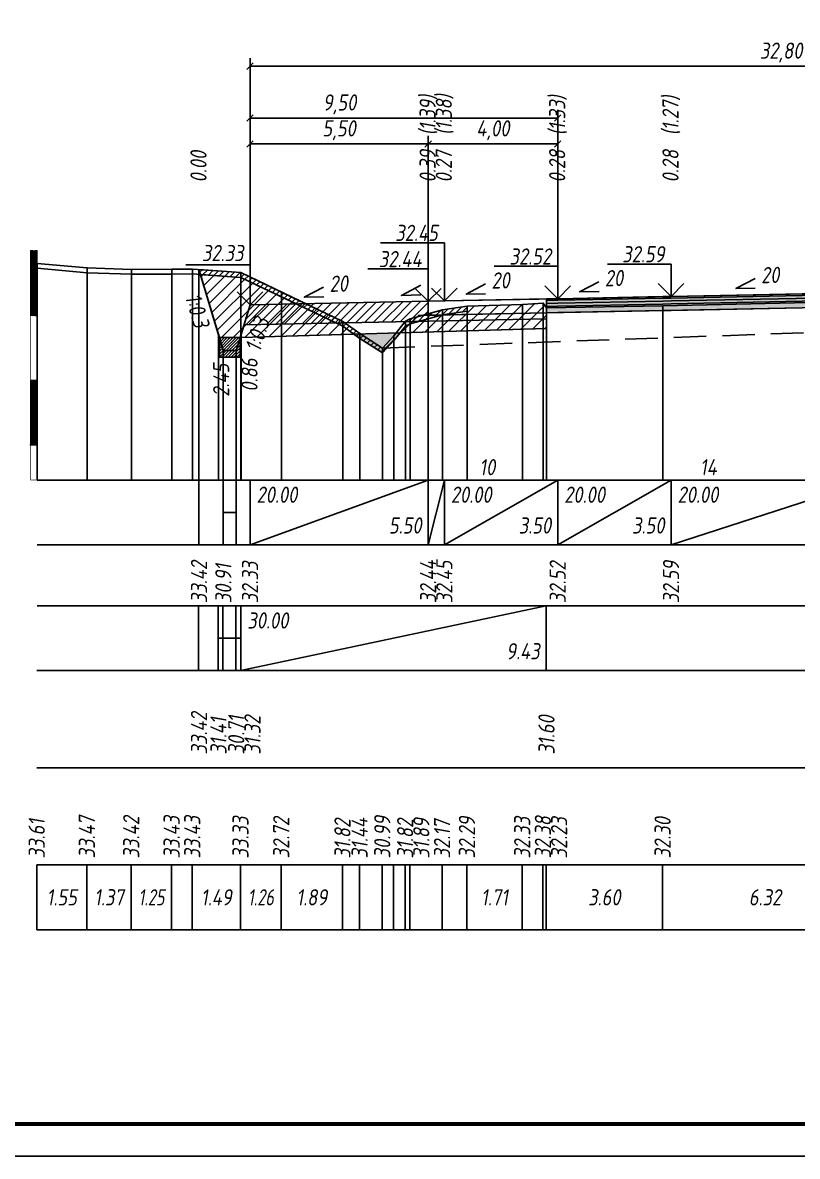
# Model space of a CAD drawing. Extents: x -717 to 1451, y -133302 to 233.
# Drawn here: x 77.8 to 197.4, y -109970.4 to -109795.4 of the extents above; entities that cross this region are included whole.
import ezdxf
from ezdxf.enums import TextEntityAlignment as Align

# ---------------------------------------------------------------- set-up
doc = ezdxf.new("R2010")
doc.units = 0
doc.linetypes.add('штриховая', pattern=[0.75, 0.5, -0.25])
for name, color, linetype in [('Интерполированный поперечник', 2, 'Continuous'), ('Код_510', 7, 'Continuous'), ('Код_514', 1, 'Continuous'), ('Код_516', 1, 'Continuous'), ('Контур_0', 7, 'Continuous'), ('Контур_2564', 7, 'Continuous'), ('Контур_2660', 7, 'Continuous'), ('Контур_2665', 7, 'Continuous'), ('Контур_400', 7, 'Continuous'), ('Контур_508', 7, 'Continuous'), ('Контур_512', 7, 'Continuous'), ('Контур_513', 7, 'Continuous'), ('Красный поперечник', 1, 'Continuous'), ('Линейка абсолютных высот', 7, 'Continuous'), ('Объём_2501', 7, 'Continuous'), ('Объём_2564', 7, 'Continuous'), ('Объём_2650', 7, 'Continuous'), ('Объём_2660', 7, 'Continuous'), ('Объём_2661', 7, 'Continuous'), ('Объём_2662', 7, 'Continuous'), ('Объём_2663', 7, 'Continuous'), ('Объём_2664', 7, 'Continuous'), ('Объём_2665', 7, 'Continuous'), ('Объём_2666', 7, 'Continuous'), ('Объём_2667', 7, 'Continuous'), ('Объём_2668', 7, 'Continuous'), ('Объём_2669', 7, 'Continuous'), ('Объём_2675', 7, 'Continuous'), ('Объём_2753', 7, 'Continuous'), ('Откосы', 7, 'Continuous'), ('Отметки покрытия', 7, 'Continuous'), ('Рабочие отметки', 7, 'Continuous'), ('Рабочие отметки доп.', 7, 'Continuous'), ('Слои выравнивания', 7, 'Continuous'), ('Таблица', 7, 'Continuous'), ('Уклоны проезжей части', 7, 'Continuous'), ('Черный поперечник', 3, 'Continuous')]:
    doc.layers.add(name, color=color, linetype=linetype)
for name, color, linetype, true_color in [('Контур_2540', 2, 'Continuous', 0xffff00), ('Контур_2560', 2, 'Continuous', 0xffff00), ('Контур_2561', 7, 'Continuous', 0xff8040), ('Контур_2562', 3, 'Continuous', 0x00ff00), ('Контур_2563', 7, 'Continuous', 0xff8000), ('Контур_2570', 7, 'Continuous', 0x80ff00), ('Контур_2583', 3, 'Continuous', 0x00ff00), ('Контур_2584', 3, 'Continuous', 0x00ff00), ('Контур_2725', 7, 'Continuous', 0x323232), ('Контур_2736', 4, 'Continuous', 0x00ffff), ('Контур_2737', 4, 'Continuous', 0x00ffff), ('Контур_2738', 4, 'Continuous', 0x00ffff), ('Контур_2739', 4, 'Continuous', 0x00ffff), ('Контур_2742', 4, 'Continuous', 0x00ffff), ('Контур_2743', 4, 'Continuous', 0x00ffff), ('Контур_2744', 7, 'Continuous', 0xa4ffff), ('Контур_2745', 7, 'Continuous', 0xa4ffff), ('Контур_2747', 4, 'Continuous', 0x00ffff), ('Контур_2748', 4, 'Continuous', 0x00ffff), ('Контур_2749', 4, 'Continuous', 0x00ffff), ('Контур_2750', 4, 'Continuous', 0x00ffff), ('Контур_2751', 4, 'Continuous', 0x00ffff), ('Контур_2752', 4, 'Continuous', 0x00ffff), ('Контур_2760', 7, 'Continuous', 0x323232), ('Контур_2761', 7, 'Continuous', 0x323232), ('Контур_2762', 7, 'Continuous', 0x323232), ('Контур_2763', 7, 'Continuous', 0x323232), ('Контур_402', 7, 'Continuous', 0xff6464), ('Контур_703', 4, 'Continuous', 0x00ffff), ('Контур_705', 4, 'Continuous', 0x00ffff), ('Контур_707', 4, 'Continuous', 0x00ffff), ('Контур_720', 131, 'Continuous', 0xaaffff), ('Объём_2500', 7, 'Continuous', 0xc0c0c0), ('Объём_2520', 7, 'Continuous', 0x80ffff), ('Объём_2540', 2, 'Continuous', 0xffff00), ('Объём_2560', 2, 'Continuous', 0xffff00), ('Объём_2561', 7, 'Continuous', 0xff8040), ('Объём_2562', 3, 'Continuous', 0x00ff00), ('Объём_2563', 7, 'Continuous', 0xff8000), ('Объём_2570', 7, 'Continuous', 0x80ff00), ('Объём_2583', 3, 'Continuous', 0x00ff00), ('Объём_2584', 3, 'Continuous', 0x00ff00), ('Объём_2594', 3, 'Continuous', 0x00ff00), ('Объём_2598', 3, 'Continuous', 0x00ff00), ('Объём_2600', 7, 'Continuous', 0x808000), ('Объём_2620', 2, 'Continuous', 0xffff00), ('Объём_2746', 2, 'Continuous', 0xffff00)]:
    doc.layers.add(name, color=color, linetype=linetype, true_color=true_color)
doc.styles.get("Standard").update_dxf_attribs({"font": 'txt', "height": 2.5})
doc.styles.add('М', font='romand.shx', dxfattribs={"width": 0.8, "oblique": 10, "height": 2.5})
doc.dimstyles.new('ISO-25', dxfattribs={"dimtxt": 2.5, "dimasz": 2.5, "dimexe": 1.25, "dimexo": 0.625, "dimtad": 1, "dimtxsty": 'Standard', "dimcen": 2.5, "dimadec": 0, "dimazin": 0, "dimtfac": 1, "dimtmove": 0, "dimatfit": 3, "dimfxl": 1, "dimarcsym": 0})
pattern_1 = [(45.000001252, (0, 0), (-0.026516505928, 0.026516504769), []), (135.00000034, (0, 0), (-0.02651650519, -0.026516505506), [])]

# ---------------------------------------------------------------- blocks, each defined once
blk = doc.blocks.new('_Oblique')
at = {"color": 0, "linetype": 'ByBlock', "lineweight": -2}
blk.add_line((-0.5, -0.5), (0.5, 0.5), dxfattribs=at)
blk = doc.blocks.new('*D3576')
at = {"color": 0, "lineweight": -2, "transparency": 16777216}
for p, q in [((112.88, -109838.37), (112.88, -109812.83)), ((140.38, -109837.82), (140.38, -109812.83)), ((112.88, -109814.08), (140.38, -109814.08))]:
    blk.add_line(p, q, dxfattribs=at)
at = {"layer": 'Defpoints', "color": 0, "transparency": 16777216}
for p in [(140.38, -109814.08), (112.88, -109838.99), (140.38, -109838.44)]:
    blk.add_point(p, dxfattribs=at)
at = {"color": 0, "lineweight": -2, "transparency": 16777216, "rotation": 180}
blk.add_blockref('_Oblique', (112.88, -109814.08), dxfattribs=at)
at = {"color": 0, "lineweight": -2, "transparency": 16777216}
blk.add_blockref('_Oblique', (140.38, -109814.08), dxfattribs=at)
at = {"color": 0, "transparency": 16777216, "insert": (126.63, -109811.97), "char_height": 2.5, "width": 9.5833, "attachment_point": 5, "style": 'М'}
blk.add_mtext('5,50', dxfattribs=at)
blk = doc.blocks.new('*D3578')
at = {"color": 0, "lineweight": -2, "transparency": 16777216}
for p, q in [((140.38, -109837.82), (140.38, -109812.83)), ((160.38, -109837.42), (160.38, -109812.83)), ((140.38, -109814.08), (160.38, -109814.08))]:
    blk.add_line(p, q, dxfattribs=at)
at = {"layer": 'Defpoints', "color": 0, "transparency": 16777216}
for p in [(160.38, -109814.08), (140.38, -109838.44), (160.38, -109838.04)]:
    blk.add_point(p, dxfattribs=at)
at = {"color": 0, "lineweight": -2, "transparency": 16777216, "rotation": 180}
blk.add_blockref('_Oblique', (140.38, -109814.08), dxfattribs=at)
at = {"color": 0, "lineweight": -2, "transparency": 16777216}
blk.add_blockref('_Oblique', (160.38, -109814.08), dxfattribs=at)
at = {"color": 0, "transparency": 16777216, "insert": (150.38, -109811.97), "char_height": 2.5, "width": 9.1667, "attachment_point": 5, "style": 'М'}
blk.add_mtext('4,00', dxfattribs=at)
blk = doc.blocks.new('*D3581')
at = {"color": 0, "lineweight": -2, "transparency": 16777216}
for p, q in [((112.88, -109838.37), (112.88, -109808.83)), ((160.38, -109837.42), (160.38, -109808.83)), ((112.88, -109810.08), (160.38, -109810.08))]:
    blk.add_line(p, q, dxfattribs=at)
at = {"layer": 'Defpoints', "color": 0, "transparency": 16777216}
for p in [(160.38, -109810.08), (112.88, -109838.99), (160.38, -109838.04)]:
    blk.add_point(p, dxfattribs=at)
at = {"color": 0, "lineweight": -2, "transparency": 16777216, "rotation": 180}
blk.add_blockref('_Oblique', (112.88, -109810.08), dxfattribs=at)
at = {"color": 0, "lineweight": -2, "transparency": 16777216}
blk.add_blockref('_Oblique', (160.38, -109810.08), dxfattribs=at)
at = {"color": 0, "transparency": 16777216, "insert": (126.71, -109807.97), "char_height": 2.5, "width": 9.5833, "attachment_point": 5, "style": 'М'}
blk.add_mtext('9,50', dxfattribs=at)
blk = doc.blocks.new('*D3582')
at = {"color": 0, "lineweight": -2, "transparency": 16777216}
for p, q in [((112.88, -109838.37), (112.88, -109800.83)), ((112.88, -109802.08), (276.88, -109802.08)), ((276.88, -109838.17), (276.88, -109800.83))]:
    blk.add_line(p, q, dxfattribs=at)
at = {"layer": 'Defpoints', "color": 0, "transparency": 16777216}
for p in [(276.88, -109802.08), (112.88, -109838.99), (276.88, -109838.79)]:
    blk.add_point(p, dxfattribs=at)
at = {"color": 0, "lineweight": -2, "transparency": 16777216, "rotation": 180}
blk.add_blockref('_Oblique', (112.88, -109802.08), dxfattribs=at)
at = {"color": 0, "lineweight": -2, "transparency": 16777216}
blk.add_blockref('_Oblique', (276.88, -109802.08), dxfattribs=at)
at = {"color": 0, "transparency": 16777216, "insert": (194.88, -109799.97), "char_height": 2.5, "width": 12.0833, "attachment_point": 5, "style": 'М'}
blk.add_mtext('32,80', dxfattribs=at)

msp = doc.modelspace()

# ---------------------------------------------------------------- hatches: boundary and pattern name
at = {"layer": 'Линейка абсолютных высот'}
h = msp.add_hatch(dxfattribs=at)
h.set_pattern_fill('ANSI37', scale=0.3, style=0)
h.set_pattern_definition(pattern_1)
h.paths.add_polyline_path([(80, -109840.575), (80, -109830.575), (79, -109830.575), (79, -109840.575)])
h = msp.add_hatch(dxfattribs=at)
h.set_pattern_fill('ANSI37', scale=0.3, style=0)
h.set_pattern_definition(pattern_1)
h.paths.add_polyline_path([(80, -109860.575), (80, -109850.575), (79, -109850.575), (79, -109860.575)])
at = {"layer": 'Объём_2563'}
h = msp.add_hatch(dxfattribs=at)
h.set_pattern_fill('ANSI31', color=256, scale=0.3)
h.paths.add_polyline_path([(137.959, -109841.481), (111.957, -109842.001), (112.878, -109838.932), (140.378, -109838.382), (140.378, -109840.532), (138.878, -109840.562)])
h.paths.add_polyline_path([(280.314, -109841.475), (280.354, -109841.502), (261.796, -109841.131), (260.878, -109840.212), (259.378, -109840.182), (259.378, -109840.032), (260.776, -109840.034), (260.777, -109839.034), (260.277, -109839.033), (260.277, -109838.219), (263.099, -109838.346), (263.099, -109838.967), (264.499, -109838.967), (264.499, -109838.427), (273.494, -109838.606), (273.494, -109839.173), (274.894, -109839.173), (274.894, -109838.173), (274.394, -109838.173), (274.394, -109837.673), (276.878, -109837.982), (280.314, -109840.274)])
at = {"layer": 'Объём_2570'}
h = msp.add_hatch(dxfattribs=at)
h.set_pattern_fill('ANSI31', color=256, scale=0.2)
h.paths.add_polyline_path([(146.419, -109839.899), (142.582, -109840.456), (137.613, -109841.856), (136.882, -109842.225), (135.085, -109844.452), (133.35, -109846.367), (129.853, -109844.125), (127.199, -109842.249), (111.459, -109834.69), (105, -109834.225), (105, -109833.475), (111.459, -109833.94), (127.199, -109841.499), (129.853, -109843.375), (133.35, -109845.617), (135.085, -109843.702), (136.882, -109841.475), (137.613, -109841.106), (142.582, -109839.706), (146.419, -109839.149)])
h.paths.add_polyline_path([(290.278, -109840.106), (285.142, -109840.246), (283.57, -109840.502), (281.711, -109840.996), (277.604, -109840.51), (273.964, -109839.534), (273.964, -109838.784), (277.604, -109839.76), (281.711, -109840.246), (283.57, -109839.752), (285.142, -109839.496), (290.278, -109839.356)])
at = {"layer": 'Объём_2600'}
h = msp.add_hatch(dxfattribs=at)
h.set_pattern_fill('ANSI31', color=6, scale=0.4)
h.paths.add_polyline_path([(108.013, -109847), (108.007, -109846.98), (108.007, -109843.5), (105.23, -109834.242), (111.459, -109834.69), (127.199, -109842.249), (128.91, -109843.459), (111.507, -109843.981), (111.507, -109846.98), (111.501, -109847), (111.362, -109847), (111.362, -109843.985), (108.153, -109843.985), (108.153, -109847)])
h = msp.add_hatch(dxfattribs=at)
h.set_pattern_fill('ANSI31', color=6, scale=0.4)
h.paths.add_polyline_path([(137.613, -109841.856), (142.582, -109840.456), (146.419, -109839.899), (146.419, -109839.149), (154.954, -109838.901), (158.152, -109838.668), (158.652, -109839.418), (158.652, -109842.567), (136.06, -109843.244), (136.882, -109842.225)])
h = msp.add_hatch(dxfattribs=at)
h.set_pattern_fill('HONEY', color=5, scale=0.3)
h.paths.add_polyline_path([(129.853, -109844.125), (128.91, -109843.459), (136.06, -109843.244), (135.085, -109844.452), (133.35, -109846.367)])
h.paths.add_polyline_path([(289.358, -109839.969), (290.278, -109839.356), (290.278, -109840.106), (289.358, -109840.135)])
at = {"layer": 'Объём_2620'}
h = msp.add_hatch(dxfattribs=at)
h.set_pattern_fill('ANSI31', color=2, scale=0.1)
h.paths.add_polyline_path([(108.153, -109843.985), (111.362, -109843.985), (111.362, -109847), (108.153, -109847)])
at = {"layer": 'Слои выравнивания'}
for color, points in [(2, [(158.652, -109838.017), (160.378, -109837.982), (176.629, -109837.657), (177.878, -109837.632), (208.242, -109837.025), (208.628, -109837.017), (208.628, -109837.267), (208.242, -109837.275), (177.878, -109837.882), (176.629, -109837.907), (160.378, -109838.232), (158.652, -109838.267)]), (3, [(158.652, -109838.267), (160.378, -109838.232), (176.629, -109837.907), (177.878, -109837.882), (208.242, -109837.275), (208.628, -109837.267), (208.628, -109837.717), (208.242, -109837.725), (177.878, -109838.332), (176.629, -109838.357), (160.378, -109838.682), (158.652, -109838.717)]), (4, [(158.652, -109838.717), (160.378, -109838.682), (176.629, -109838.357), (177.878, -109838.332), (208.242, -109837.725), (208.628, -109837.717), (208.628, -109838.167), (208.242, -109838.175), (177.878, -109838.782), (176.629, -109838.807), (160.378, -109839.132), (158.652, -109839.167)]), (5, [(158.652, -109839.167), (160.378, -109839.132), (176.629, -109838.807), (177.878, -109838.782), (208.242, -109838.175), (208.628, -109838.167), (208.628, -109839.167), (208.242, -109839.175), (177.878, -109839.782), (176.629, -109839.807), (160.378, -109840.132), (158.652, -109840.167)])]:
    msp.add_hatch(color=color, dxfattribs=at).paths.add_polyline_path(points)

# ---------------------------------------------------------------- linework, layer by layer
at = {"flags": 128}
msp.add_lwpolyline([(-30.054, -109970.421), (389.946, -109970.421), (389.946, -109673.421), (-30.054, -109673.421)], close=True, dxfattribs=at)
at = {"const_width": 0.6, "flags": 128}
msp.add_lwpolyline([(-10.054, -109965.421), (384.946, -109965.421), (384.946, -109678.421), (-10.054, -109678.421)], close=True, dxfattribs=at)
at = {"layer": 'Интерполированный поперечник', "linetype": 'штриховая', "ltscale": 10, "flags": 128}
msp.add_lwpolyline([(133.347, -109845.598), (281.715, -109840.223)], dxfattribs=at)
at = {"layer": 'Код_510'}
for p, q in [((79.946, -109935.421), (79.946, -109925.421)), ((87.691, -109935.421), (87.691, -109925.421)), ((94.537, -109935.421), (94.537, -109925.421)), ((100.777, -109935.421), (100.777, -109925.421)), ((103.965, -109935.421), (103.965, -109925.421)), ((111.405, -109935.421), (111.405, -109925.421)), ((117.696, -109935.421), (117.696, -109925.421)), ((127.144, -109935.421), (127.144, -109925.421)), ((129.799, -109935.421), (129.799, -109925.421)), ((133.296, -109935.421), (133.296, -109925.421)), ((135.031, -109935.421), (135.031, -109925.421)), ((136.828, -109935.421), (136.828, -109925.421)), ((137.558, -109935.421), (137.558, -109925.421)), ((142.528, -109935.421), (142.528, -109925.421)), ((146.364, -109935.421), (146.364, -109925.421)), ((154.9, -109935.421), (154.9, -109925.421)), ((158.098, -109935.421), (158.098, -109925.421)), ((158.598, -109935.421), (158.598, -109925.421)), ((176.575, -109935.421), (176.575, -109925.421))]:
    msp.add_line(p, q, dxfattribs=at)
at = {"layer": 'Код_514'}
for p, q in [((105, -109876), (105, -109866)), ((108.757, -109876), (108.757, -109866)), ((110.757, -109876), (110.757, -109866)), ((112.878, -109876), (112.878, -109866)), ((112.878, -109876), (140.378, -109866)), ((140.378, -109876), (140.378, -109866)), ((140.378, -109876), (142.878, -109866)), ((142.878, -109876), (142.878, -109866)), ((142.878, -109876), (160.378, -109866)), ((160.378, -109876), (160.378, -109866)), ((160.378, -109876), (177.878, -109866)), ((177.878, -109876), (177.878, -109866)), ((177.878, -109876), (208.628, -109866)), ((108.757, -109871), (110.757, -109871))]:
    msp.add_line(p, q, dxfattribs=at)
at = {"layer": 'Код_516'}
for p, q in [((104.946, -109895.421), (104.946, -109885.421)), ((107.953, -109895.421), (107.953, -109885.421)), ((107.953, -109895.421), (107.953, -109885.421)), ((107.959, -109895.421), (107.959, -109885.421)), ((108.703, -109895.421), (108.703, -109885.421)), ((110.703, -109895.421), (110.703, -109885.421)), ((111.447, -109895.421), (111.447, -109885.421)), ((111.453, -109895.421), (111.453, -109885.421)), ((111.453, -109895.421), (111.453, -109885.421)), ((111.453, -109895.421), (158.598, -109885.421)), ((158.598, -109895.421), (158.598, -109885.421)), ((107.959, -109890.421), (108.703, -109890.421)), ((108.703, -109890.421), (110.703, -109890.421)), ((110.703, -109890.421), (111.447, -109890.421))]:
    msp.add_line(p, q, dxfattribs=at)
at = {"layer": 'Контур_0', "flags": 128}
for points in [[(112.878, -109838.932), (112.878, -109838.932), (112.878, -109838.932), (112.878, -109838.932), (112.878, -109838.932), (112.878, -109838.932), (112.878, -109838.932), (112.878, -109838.932), (112.878, -109838.932), (112.878, -109838.932), (112.878, -109838.932), (112.878, -109838.932), (112.878, -109838.932), (112.878, -109838.932), (112.878, -109838.932), (110.757, -109846), (108.757, -109846), (106.637, -109838.932), (106.637, -109838.932), (105, -109833.475), (105, -109833.475), (105, -109833.475), (105, -109833.475), (105, -109833.475), (105, -109833.475), (105, -109833.475), (105, -109833.475), (105, -109833.475), (105, -109833.475), (105, -109833.475)], [(112.878, -109838.932), (112.878, -109838.932), (112.878, -109838.932), (112.878, -109838.932), (112.878, -109838.932), (112.878, -109838.932), (112.878, -109838.932), (112.878, -109838.932), (112.878, -109838.932), (112.878, -109838.932), (112.878, -109838.932), (112.878, -109838.932), (112.878, -109838.932), (112.878, -109838.932), (112.878, -109838.932), (110.757, -109846)], [(142.878, -109840.482), (140.378, -109840.532), (140.378, -109838.382), (158.652, -109838.017), (158.652, -109840.167), (142.878, -109840.482), (142.878, -109840.482)], [(111.957, -109842.001), (137.959, -109841.481), (138.878, -109840.562), (140.378, -109840.532)], [(138.878, -109840.562), (158.652, -109840.167), (158.652, -109841.067), (137.959, -109841.481), (138.878, -109840.562), (138.878, -109840.562)]]:
    msp.add_lwpolyline(points, dxfattribs=at)
at = {"layer": 'Контур_2540', "flags": 128}
msp.add_lwpolyline([(111.507, -109843.981), (111.507, -109843.5), (111.957, -109842.001), (158.652, -109841.067), (158.652, -109842.567), (111.507, -109843.981), (111.507, -109843.981)], dxfattribs=at)
at = {"layer": 'Контур_2560', "flags": 128}
msp.add_lwpolyline([(112.878, -109838.932), (112.878, -109838.932), (112.878, -109838.932), (140.378, -109838.382)], dxfattribs=at)
at = {"layer": 'Контур_2561', "flags": 128}
msp.add_lwpolyline([(140.378, -109838.382), (140.378, -109838.382), (112.878, -109838.932), (112.878, -109838.932), (140.378, -109838.382)], dxfattribs=at)
at = {"layer": 'Контур_2562', "flags": 128}
msp.add_lwpolyline([(112.878, -109838.932), (112.878, -109838.932), (112.878, -109838.932), (112.878, -109838.932), (112.878, -109838.932)], dxfattribs=at)
at = {"layer": 'Контур_2563', "flags": 128}
msp.add_lwpolyline([(137.959, -109841.481), (111.957, -109842.001), (112.878, -109838.932), (140.378, -109838.382), (140.378, -109840.532), (138.878, -109840.562), (137.959, -109841.481), (137.959, -109841.481)], dxfattribs=at)
at = {"layer": 'Контур_2564', "flags": 128}
msp.add_lwpolyline([(112.878, -109838.932), (140.378, -109838.382)], dxfattribs=at)
at = {"layer": 'Контур_2570', "flags": 128}
msp.add_lwpolyline([(80, -109833.282), (87.746, -109833.969), (94.591, -109834.21), (100.832, -109834.177), (104.019, -109834.155), (111.459, -109834.69), (117.75, -109837.708), (127.199, -109842.249), (129.853, -109844.125), (133.35, -109846.367), (135.085, -109844.452), (136.882, -109842.225), (136.882, -109842.225), (137.613, -109841.856), (142.582, -109840.456), (146.419, -109839.899), (146.419, -109839.149), (154.954, -109838.901), (158.152, -109838.668), (158.652, -109839.418), (176.629, -109839.083), (208.242, -109838.343)], dxfattribs=at)
at = {"layer": 'Контур_2583', "flags": 128}
for points in [[(108.013, -109847), (108.757, -109847), (108.757, -109846), (108.007, -109843.5), (108.007, -109846.98), (108.013, -109847)], [(111.507, -109846.98), (111.507, -109843.5), (110.757, -109846), (110.757, -109847), (111.501, -109847), (111.507, -109846.98)]]:
    msp.add_lwpolyline(points, dxfattribs=at)
at = {"layer": 'Контур_2584', "flags": 128}
msp.add_lwpolyline([(110.757, -109847), (110.757, -109846), (108.757, -109846), (108.757, -109847), (110.757, -109847)], dxfattribs=at)
at = {"layer": 'Контур_2660', "flags": 128}
msp.add_lwpolyline([(111.507, -109843.981), (158.652, -109842.567)], dxfattribs=at)
at = {"layer": 'Контур_2665', "flags": 128}
msp.add_lwpolyline([(112.878, -109838.932), (112.878, -109838.932)], dxfattribs=at)
at = {"layer": 'Контур_2725', "flags": 128}
msp.add_lwpolyline([(158.652, -109840.167), (160.378, -109840.132), (176.629, -109839.807), (177.878, -109839.782), (208.242, -109839.175), (208.628, -109839.167), (228.821, -109839.571), (239.378, -109839.782), (256.878, -109840.132), (259.378, -109840.182)], dxfattribs=at)
at = {"layer": 'Контур_2736', "flags": 128}
msp.add_lwpolyline([(112.878, -109838.932), (112.878, -109838.932)], dxfattribs=at)
at = {"layer": 'Контур_2737', "flags": 128}
msp.add_lwpolyline([(112.878, -109838.932), (112.878, -109838.932)], dxfattribs=at)
at = {"layer": 'Контур_2738', "flags": 128}
msp.add_lwpolyline([(112.878, -109838.932), (112.878, -109838.932)], dxfattribs=at)
at = {"layer": 'Контур_2739', "flags": 128}
msp.add_lwpolyline([(112.878, -109838.932), (112.878, -109838.932)], dxfattribs=at)
at = {"layer": 'Контур_2742', "flags": 128}
msp.add_lwpolyline([(105, -109833.475), (105, -109833.475)], dxfattribs=at)
at = {"layer": 'Контур_2743', "flags": 128}
msp.add_lwpolyline([(105, -109833.475), (105, -109833.475)], dxfattribs=at)
at = {"layer": 'Контур_2744', "flags": 128}
for points in [[(105, -109833.475), (105, -109833.475)], [(105, -109833.475), (105, -109833.475)], [(105, -109833.475), (105, -109833.475)], [(105, -109833.475), (105, -109833.475)], [(105, -109833.475), (105, -109833.475)], [(106.637, -109838.932), (106.637, -109838.932)]]:
    msp.add_lwpolyline(points, dxfattribs=at)
at = {"layer": 'Контур_2745', "flags": 128}
msp.add_lwpolyline([(112.878, -109838.932), (112.878, -109838.932)], dxfattribs=at)
msp.add_lwpolyline([(112.878, -109838.932), (112.878, -109838.932)], dxfattribs=at)
msp.add_lwpolyline([(112.878, -109838.932), (112.878, -109838.932)], dxfattribs=at)
msp.add_lwpolyline([(112.878, -109838.932), (112.878, -109838.932)], dxfattribs=at)
msp.add_lwpolyline([(112.878, -109838.932), (112.878, -109838.932)], dxfattribs=at)
msp.add_lwpolyline([(112.878, -109838.932), (112.878, -109838.932)], dxfattribs=at)
at = {"layer": 'Контур_2747', "flags": 128}
msp.add_lwpolyline([(112.878, -109838.932), (112.878, -109838.932)], dxfattribs=at)
at = {"layer": 'Контур_2748', "flags": 128}
msp.add_lwpolyline([(112.878, -109838.932), (112.878, -109838.932)], dxfattribs=at)
at = {"layer": 'Контур_2749', "flags": 128}
msp.add_lwpolyline([(112.878, -109838.932), (112.878, -109838.932)], dxfattribs=at)
at = {"layer": 'Контур_2750', "flags": 128}
msp.add_lwpolyline([(105, -109833.475), (105, -109833.475)], dxfattribs=at)
at = {"layer": 'Контур_2751', "flags": 128}
msp.add_lwpolyline([(105, -109833.475), (105, -109833.475)], dxfattribs=at)
at = {"layer": 'Контур_2752', "flags": 128}
msp.add_lwpolyline([(105, -109833.475), (105, -109833.475)], dxfattribs=at)
at = {"layer": 'Контур_2760', "flags": 128}
msp.add_lwpolyline([(158.652, -109838.017), (160.378, -109837.982), (176.629, -109837.657), (177.878, -109837.632), (208.242, -109837.025), (208.628, -109837.017), (228.821, -109837.421), (239.378, -109837.632), (256.878, -109837.982), (259.378, -109838.032)], dxfattribs=at)
at = {"layer": 'Контур_2761', "flags": 128}
msp.add_lwpolyline([(158.652, -109838.267), (160.378, -109838.232), (176.629, -109837.907), (177.878, -109837.882), (208.242, -109837.275), (208.628, -109837.267), (228.821, -109837.671), (239.378, -109837.882), (256.878, -109838.232), (259.378, -109838.282)], dxfattribs=at)
at = {"layer": 'Контур_2762', "flags": 128}
msp.add_lwpolyline([(158.652, -109838.717), (160.378, -109838.682), (176.629, -109838.357), (177.878, -109838.332), (208.242, -109837.725), (208.628, -109837.717), (228.821, -109838.121), (239.378, -109838.332), (256.878, -109838.682), (259.378, -109838.732)], dxfattribs=at)
at = {"layer": 'Контур_2763', "flags": 128}
msp.add_lwpolyline([(158.652, -109839.167), (160.378, -109839.132), (176.629, -109838.807), (177.878, -109838.782), (208.242, -109838.175), (208.628, -109838.167), (228.821, -109838.571), (239.378, -109838.782), (256.878, -109839.132), (259.378, -109839.182)], dxfattribs=at)
at = {"layer": 'Контур_400', "flags": 128}
msp.add_lwpolyline([(140.378, -109838.382), (142.878, -109838.332), (160.378, -109837.982), (160.378, -109837.982), (160.378, -109837.982), (160.378, -109837.982), (160.378, -109837.982), (177.878, -109837.632), (208.628, -109837.017)], dxfattribs=at)
at = {"layer": 'Контур_402', "flags": 128}
msp.add_lwpolyline([(111.507, -109843.981), (158.652, -109842.567), (158.652, -109840.167), (208.628, -109839.167), (259.378, -109840.182), (259.378, -109842.59), (283.051, -109843.3)], dxfattribs=at)
at = {"layer": 'Контур_508', "flags": 128}
msp.add_lwpolyline([(105, -109833.475), (108.007, -109843.5), (108.007, -109846.98), (108.013, -109847), (108.757, -109847), (110.757, -109847), (111.501, -109847), (111.507, -109846.98), (111.507, -109843.981), (158.652, -109842.567), (158.652, -109840.167), (208.628, -109839.167), (259.378, -109840.182), (259.378, -109842.59), (283.051, -109843.3), (283.305, -109843.469), (283.608, -109843.469), (285.608, -109843.469), (285.911, -109843.469), (289.358, -109841.171), (289.358, -109839.969), (290.278, -109839.356)], dxfattribs=at)
at = {"layer": 'Контур_512', "flags": 128}
msp.add_lwpolyline([(105, -109833.475), (108.007, -109843.5), (108.007, -109846.98), (108.013, -109847), (108.757, -109847), (110.757, -109847), (111.501, -109847), (111.507, -109846.98), (111.507, -109843.981), (158.652, -109842.567)], dxfattribs=at)
at = {"layer": 'Контур_513', "flags": 128}
msp.add_lwpolyline([(105, -109833.475), (108.007, -109843.5), (108.007, -109846.98), (108.013, -109847), (108.757, -109847), (110.757, -109847), (111.501, -109847), (111.507, -109846.98), (111.507, -109843.981), (158.652, -109842.567), (158.652, -109840.167), (208.628, -109839.167), (259.378, -109840.182), (259.378, -109842.59), (283.051, -109843.3), (283.305, -109843.469), (283.608, -109843.469), (285.608, -109843.469), (285.911, -109843.469), (289.358, -109841.171), (289.358, -109839.969), (290.278, -109839.356)], dxfattribs=at)
at = {"layer": 'Контур_703', "flags": 128}
for points in [[(112.878, -109838.932), (110.757, -109846)], [(112.878, -109838.932), (112.878, -109838.932)]]:
    msp.add_lwpolyline(points, dxfattribs=at)
at = {"layer": 'Контур_705', "flags": 128}
msp.add_lwpolyline([(112.878, -109838.932), (112.878, -109838.932)], dxfattribs=at)
at = {"layer": 'Контур_707', "flags": 128}
for points in [[(106.637, -109838.932), (106.637, -109838.932), (105, -109833.475)], [(106.637, -109838.932), (105, -109833.475)], [(108.757, -109846), (106.637, -109838.932)]]:
    msp.add_lwpolyline(points, dxfattribs=at)
at = {"layer": 'Контур_720', "flags": 128}
msp.add_lwpolyline([(110.757, -109846), (108.757, -109846)], dxfattribs=at)
at = {"layer": 'Красный поперечник'}
for p, q in [((105, -109833.475), (105, -109866)), ((105, -109833.475), (108.757, -109846)), ((177.878, -109837.632), (208.628, -109837.017)), ((110.757, -109846), (112.878, -109838.932)), ((112.878, -109838.932), (140.378, -109838.382)), ((140.378, -109838.382), (142.878, -109838.332)), ((142.878, -109838.332), (160.378, -109837.982)), ((160.378, -109837.982), (177.878, -109837.632)), ((158.652, -109842.567), (158.652, -109866)), ((108.007, -109843.5), (108.007, -109866)), ((111.507, -109843.981), (111.507, -109866)), ((108.757, -109846), (110.757, -109846)), ((108.007, -109846.98), (108.007, -109866)), ((108.013, -109847), (108.013, -109866)), ((108.757, -109847), (108.757, -109866)), ((110.757, -109847), (110.757, -109866)), ((111.501, -109847), (111.501, -109866)), ((111.507, -109846.98), (111.507, -109866))]:
    msp.add_line(p, q, dxfattribs=at)
at = {"layer": 'Линейка абсолютных высот', "color": 7, "const_width": 0.1, "flags": 128}
for points in [[(80, -109840.575), (80, -109830.575), (79, -109830.575), (79, -109840.575), (80, -109840.575)], [(80, -109850.575), (80, -109840.575), (79, -109840.575), (79, -109850.575), (80, -109850.575)], [(80, -109860.575), (80, -109850.575), (79, -109850.575), (79, -109860.575), (80, -109860.575)], [(80, -109866), (80, -109860.575), (79, -109860.575), (79, -109866), (80, -109866)]]:
    msp.add_lwpolyline(points, dxfattribs=at)
at = {"layer": 'Объём_2500', "flags": 128}
msp.add_lwpolyline([(142.878, -109840.482), (140.378, -109840.532), (140.378, -109838.382), (158.652, -109838.017), (158.652, -109840.167), (142.878, -109840.482), (142.878, -109840.482)], dxfattribs=at)
at = {"layer": 'Объём_2501', "flags": 128}
msp.add_lwpolyline([(140.378, -109838.382), (142.878, -109838.332), (160.378, -109837.982), (160.378, -109837.982), (160.378, -109837.982), (160.378, -109837.982), (160.378, -109837.982), (177.878, -109837.632), (208.628, -109837.017)], dxfattribs=at)
at = {"layer": 'Объём_2520', "color": 250, "flags": 128}
msp.add_lwpolyline([(138.878, -109840.562), (158.652, -109840.167), (158.652, -109841.067), (137.959, -109841.481), (138.878, -109840.562), (138.878, -109840.562)], dxfattribs=at)
at = {"layer": 'Объём_2540', "flags": 128}
msp.add_lwpolyline([(111.507, -109843.981), (111.507, -109843.5), (111.957, -109842.001), (158.652, -109841.067), (158.652, -109842.567), (111.507, -109843.981), (111.507, -109843.981)], dxfattribs=at)
at = {"layer": 'Объём_2560', "flags": 128}
msp.add_lwpolyline([(112.878, -109838.932), (112.878, -109838.932), (112.878, -109838.932), (140.378, -109838.382)], dxfattribs=at)
at = {"layer": 'Объём_2561', "flags": 128}
msp.add_lwpolyline([(140.378, -109838.382), (140.378, -109838.382), (112.878, -109838.932), (112.878, -109838.932), (140.378, -109838.382)], dxfattribs=at)
at = {"layer": 'Объём_2562', "flags": 128}
msp.add_lwpolyline([(112.878, -109838.932), (112.878, -109838.932), (112.878, -109838.932), (112.878, -109838.932), (112.878, -109838.932)], dxfattribs=at)
at = {"layer": 'Объём_2563', "color": 250, "flags": 128}
msp.add_lwpolyline([(137.959, -109841.481), (111.957, -109842.001), (112.878, -109838.932), (140.378, -109838.382), (140.378, -109840.532), (138.878, -109840.562), (137.959, -109841.481), (137.959, -109841.481)], dxfattribs=at)
at = {"layer": 'Объём_2564', "flags": 128}
msp.add_lwpolyline([(112.878, -109838.932), (140.378, -109838.382)], dxfattribs=at)
at = {"layer": 'Объём_2570', "flags": 128}
msp.add_lwpolyline([(146.419, -109839.899), (142.582, -109840.456), (137.613, -109841.856), (136.882, -109842.225), (135.085, -109844.452), (133.35, -109846.367), (129.853, -109844.125), (127.199, -109842.249), (111.459, -109834.69), (105, -109834.225), (105, -109833.475), (111.459, -109833.94), (127.199, -109841.499), (129.853, -109843.375), (133.35, -109845.617), (135.085, -109843.702), (136.882, -109841.475), (137.613, -109841.106), (142.582, -109839.706), (146.419, -109839.149), (146.419, -109839.899), (146.419, -109839.899)], dxfattribs=at)
at = {"layer": 'Объём_2583', "flags": 128}
for points in [[(108.013, -109847), (108.757, -109847), (108.757, -109846), (108.007, -109843.5), (108.007, -109846.98), (108.013, -109847)], [(111.507, -109846.98), (111.507, -109843.5), (110.757, -109846), (110.757, -109847), (111.501, -109847), (111.507, -109846.98)]]:
    msp.add_lwpolyline(points, dxfattribs=at)
at = {"layer": 'Объём_2584', "flags": 128}
msp.add_lwpolyline([(110.757, -109847), (110.757, -109846), (108.757, -109846), (108.757, -109847), (110.757, -109847)], dxfattribs=at)
at = {"layer": 'Объём_2594', "flags": 128}
for points in [[(108.757, -109846), (108.007, -109843.5)], [(111.507, -109843.5), (110.757, -109846)]]:
    msp.add_lwpolyline(points, dxfattribs=at)
at = {"layer": 'Объём_2598', "flags": 128}
msp.add_lwpolyline([(110.757, -109846), (108.757, -109846)], dxfattribs=at)
at = {"layer": 'Объём_2600', "flags": 128}
msp.add_lwpolyline([(105, -109834.225), (105, -109833.475), (105.23, -109834.242), (105, -109834.225), (105, -109834.225)], dxfattribs=at)
at = {"layer": 'Объём_2600', "color": 5, "flags": 128}
msp.add_lwpolyline([(129.853, -109844.125), (128.91, -109843.459), (136.06, -109843.244), (135.085, -109844.452), (133.35, -109846.367), (129.853, -109844.125), (129.853, -109844.125)], dxfattribs=at)
at = {"layer": 'Объём_2620', "flags": 128}
msp.add_lwpolyline([(108.153, -109843.985), (111.362, -109843.985), (111.362, -109847), (108.153, -109847), (108.153, -109843.985), (108.153, -109843.985)], dxfattribs=at)
at = {"layer": 'Объём_2650', "color": 6, "flags": 128}
for points in [[(108.013, -109847), (108.007, -109846.98), (108.007, -109843.5), (105.23, -109834.242), (111.459, -109834.69), (127.199, -109842.249), (128.91, -109843.459), (111.507, -109843.981), (111.507, -109846.98), (111.501, -109847), (111.362, -109847), (111.362, -109843.985), (108.153, -109843.985), (108.153, -109847), (108.013, -109847), (108.013, -109847)], [(137.613, -109841.856), (142.582, -109840.456), (146.419, -109839.899), (146.419, -109839.149), (154.954, -109838.901), (158.152, -109838.668), (158.652, -109839.418), (158.652, -109842.567), (136.06, -109843.244), (136.882, -109842.225), (137.613, -109841.856), (137.613, -109841.856)]]:
    msp.add_lwpolyline(points, dxfattribs=at)
at = {"layer": 'Объём_2660', "flags": 128}
msp.add_lwpolyline([(111.507, -109843.981), (158.652, -109842.567)], dxfattribs=at)
at = {"layer": 'Объём_2661', "flags": 128}
msp.add_lwpolyline([(112.878, -109838.932), (111.362, -109843.985)], dxfattribs=at)
at = {"layer": 'Объём_2662', "flags": 128}
msp.add_lwpolyline([(108.153, -109843.985), (106.637, -109838.932), (105, -109833.475)], dxfattribs=at)
at = {"layer": 'Объём_2663', "flags": 128}
for points in [[(108.757, -109846), (108.153, -109843.985)], [(111.362, -109843.985), (110.757, -109846)]]:
    msp.add_lwpolyline(points, dxfattribs=at)
at = {"layer": 'Объём_2664', "flags": 128}
msp.add_lwpolyline([(110.757, -109846), (108.757, -109846)], dxfattribs=at)
at = {"layer": 'Объём_2665', "flags": 128}
msp.add_lwpolyline([(112.878, -109838.932), (112.878, -109838.932)], dxfattribs=at)
at = {"layer": 'Объём_2666', "flags": 128}
msp.add_lwpolyline([(112.878, -109838.932), (112.878, -109838.932)], dxfattribs=at)
at = {"layer": 'Объём_2667', "flags": 128}
msp.add_lwpolyline([(112.878, -109838.932), (112.878, -109838.932)], dxfattribs=at)
at = {"layer": 'Объём_2668', "flags": 128}
for points in [[(105, -109833.475), (105, -109833.475)], [(112.878, -109838.932), (112.878, -109838.932)]]:
    msp.add_lwpolyline(points, dxfattribs=at)
at = {"layer": 'Объём_2669', "flags": 128}
for points in [[(105, -109833.475), (105, -109833.475)], [(112.878, -109838.932), (112.878, -109838.932)]]:
    msp.add_lwpolyline(points, dxfattribs=at)
at = {"layer": 'Объём_2675', "flags": 128}
for points in [[(105, -109833.475), (105, -109833.475)], [(105, -109833.475), (105, -109833.475)], [(105, -109833.475), (105, -109833.475)], [(105, -109833.475), (105, -109833.475)], [(105, -109833.475), (105, -109833.475)], [(106.637, -109838.932), (106.637, -109838.932)], [(112.878, -109838.932), (112.878, -109838.932)], [(112.878, -109838.932), (112.878, -109838.932)], [(112.878, -109838.932), (112.878, -109838.932)], [(112.878, -109838.932), (112.878, -109838.932)], [(112.878, -109838.932), (112.878, -109838.932)], [(112.878, -109838.932), (112.878, -109838.932)]]:
    msp.add_lwpolyline(points, dxfattribs=at)
at = {"layer": 'Объём_2746', "flags": 128}
for points in [[(108.007, -109843.5), (108.757, -109846), (110.757, -109846), (112.878, -109838.932), (120.002, -109838.79), (127.199, -109842.249), (128.91, -109843.459), (111.507, -109843.981), (111.507, -109846.98), (111.501, -109847), (108.013, -109847), (108.007, -109846.98), (108.007, -109843.5), (108.007, -109843.5)], [(158.652, -109839.418), (158.652, -109842.567), (136.06, -109843.244), (136.882, -109842.225), (137.613, -109841.856), (142.582, -109840.456), (146.419, -109839.899), (146.419, -109839.149), (154.954, -109838.901), (158.152, -109838.668), (158.652, -109839.418), (158.652, -109839.418)]]:
    msp.add_lwpolyline(points, dxfattribs=at)
at = {"layer": 'Объём_2753', "flags": 128}
msp.add_lwpolyline([(158.652, -109838.017), (158.652, -109838.017)], dxfattribs=at)
at = {"layer": 'Откосы', "color": 1, "flags": 128}
for points in [[(149.258, -109837.205), (146.259, -109837.265), (149.228, -109835.705)], [(166.758, -109836.855), (163.759, -109836.915), (166.728, -109835.355)], [(190.883, -109836.372), (187.884, -109836.432), (190.853, -109834.872)], [(124.258, -109837.705), (121.259, -109837.765), (124.228, -109836.205)]]:
    msp.add_lwpolyline(points, dxfattribs=at)
at = {"layer": 'Отметки покрытия', "color": 1}
for p, q in [((142.878, -109829.332), (133.039, -109829.332)), ((142.878, -109838.332), (142.878, -109829.332)), ((112.878, -109832.759), (102.983, -109832.759)), ((112.878, -109838.932), (112.878, -109833.932)), ((140.378, -109833.382), (131.071, -109833.382)), ((140.378, -109838.382), (140.378, -109833.382)), ((160.378, -109832.982), (150.593, -109832.982)), ((160.378, -109837.982), (160.378, -109832.982)), ((177.878, -109832.632), (168.092, -109832.632)), ((177.878, -109837.632), (177.878, -109832.632)), ((177.878, -109837.632), (175.878, -109835.632)), ((177.878, -109837.632), (179.878, -109835.632)), ((112.878, -109838.932), (110.878, -109836.932)), ((112.878, -109838.932), (114.878, -109836.932)), ((140.378, -109838.382), (138.378, -109836.382)), ((140.378, -109838.382), (142.378, -109836.382)), ((142.878, -109838.332), (140.878, -109836.332)), ((142.878, -109838.332), (144.878, -109836.332)), ((160.378, -109837.982), (158.378, -109835.982)), ((160.378, -109837.982), (162.378, -109835.982))]:
    msp.add_line(p, q, dxfattribs=at)
at = {"layer": 'Слои выравнивания'}
for p, q in [((140.378, -109838.382), (140.378, -109866)), ((158.652, -109838.017), (158.652, -109866))]:
    msp.add_line(p, q, dxfattribs=at)
at = {"layer": 'Слои выравнивания', "color": 2, "flags": 128}
msp.add_lwpolyline([(158.652, -109838.017), (160.378, -109837.982), (176.629, -109837.657), (177.878, -109837.632), (208.242, -109837.025), (208.628, -109837.017), (208.628, -109837.267), (208.242, -109837.275), (177.878, -109837.882), (176.629, -109837.907), (160.378, -109838.232), (158.652, -109838.267)], close=True, dxfattribs=at)
at = {"layer": 'Слои выравнивания', "color": 3, "flags": 128}
msp.add_lwpolyline([(158.652, -109838.267), (160.378, -109838.232), (176.629, -109837.907), (177.878, -109837.882), (208.242, -109837.275), (208.628, -109837.267), (208.628, -109837.717), (208.242, -109837.725), (177.878, -109838.332), (176.629, -109838.357), (160.378, -109838.682), (158.652, -109838.717)], close=True, dxfattribs=at)
at = {"layer": 'Слои выравнивания', "color": 4, "flags": 128}
msp.add_lwpolyline([(158.652, -109838.717), (160.378, -109838.682), (176.629, -109838.357), (177.878, -109838.332), (208.242, -109837.725), (208.628, -109837.717), (208.628, -109838.167), (208.242, -109838.175), (177.878, -109838.782), (176.629, -109838.807), (160.378, -109839.132), (158.652, -109839.167)], close=True, dxfattribs=at)
at = {"layer": 'Слои выравнивания', "color": 5, "flags": 128}
msp.add_lwpolyline([(158.652, -109839.167), (160.378, -109839.132), (176.629, -109838.807), (177.878, -109838.782), (208.242, -109838.175), (208.628, -109838.167), (208.628, -109839.167), (208.242, -109839.175), (177.878, -109839.782), (176.629, -109839.807), (160.378, -109840.132), (158.652, -109840.167)], close=True, dxfattribs=at)
at = {"layer": 'Таблица'}
for p, q in [((80, -109866), (315.278, -109866)), ((80, -109876), (315.278, -109876)), ((80, -109885.421), (315.278, -109885.421)), ((79.946, -109895.421), (315.223, -109895.421)), ((79.946, -109910.421), (315.223, -109910.421)), ((79.946, -109925.421), (315.223, -109925.421)), ((79.946, -109935.421), (315.223, -109935.421))]:
    msp.add_line(p, q, dxfattribs=at)
at = {"layer": 'Уклоны проезжей части', "color": 1, "flags": 128}
for points in [[(149.258, -109837.205), (146.259, -109837.265), (149.228, -109835.705)], [(166.758, -109836.855), (163.759, -109836.915), (166.728, -109835.355)], [(190.883, -109836.372), (187.884, -109836.432), (190.853, -109834.872)], [(124.258, -109837.705), (121.259, -109837.765), (124.228, -109836.205)], [(139.258, -109837.405), (136.259, -109837.465), (139.228, -109835.905)]]:
    msp.add_lwpolyline(points, dxfattribs=at)
at = {"layer": 'Черный поперечник', "color": 7}
for p, q in [((80, -109832.532), (80, -109866)), ((87.746, -109833.219), (87.746, -109866)), ((94.591, -109833.46), (94.591, -109866)), ((100.832, -109833.427), (100.832, -109866)), ((104.019, -109833.405), (104.019, -109866)), ((111.459, -109833.94), (111.459, -109866)), ((117.75, -109836.958), (117.75, -109866)), ((146.419, -109839.149), (146.419, -109866)), ((154.954, -109838.901), (154.954, -109866)), ((158.152, -109838.668), (158.152, -109866)), ((176.629, -109839.083), (176.629, -109866)), ((142.582, -109839.706), (142.582, -109866)), ((158.652, -109839.418), (158.652, -109866)), ((127.199, -109841.499), (127.199, -109866)), ((136.882, -109841.475), (136.882, -109866)), ((137.613, -109841.106), (137.613, -109866)), ((129.853, -109843.375), (129.853, -109866)), ((135.085, -109843.702), (135.085, -109866)), ((133.35, -109845.617), (133.35, -109866))]:
    msp.add_line(p, q, dxfattribs=at)
at = {"layer": 'Черный поперечник', "flags": 128}
msp.add_lwpolyline([(80, -109832.532), (87.746, -109833.219), (94.591, -109833.46), (100.832, -109833.427), (104.019, -109833.405), (111.459, -109833.94), (117.75, -109836.958), (127.199, -109841.499), (129.853, -109843.375), (133.35, -109845.617), (135.085, -109843.702), (136.882, -109841.475), (137.613, -109841.106), (142.582, -109839.706), (146.419, -109839.149), (154.954, -109838.901), (158.152, -109838.668), (158.652, -109839.418), (176.629, -109839.083), (208.242, -109838.343)], dxfattribs=at)

# ---------------------------------------------------------------- texts
at = {"layer": 'Код_510', "style": 'М', "oblique": 10, "width": 0.8}
for s, p in [('33.47', (87.691, -109924.421)), ('33.42', (94.537, -109924.421)), ('33.43', (100.777, -109924.421)), ('33.43', (103.965, -109924.421)), ('33.33', (111.405, -109924.421)), ('32.72', (117.696, -109924.421)), ('30.99', (133.296, -109924.421)), ('31.89', (139.328, -109924.421)), ('32.29', (146.364, -109924.421)), ('32.33', (154.9, -109924.421)), ('32.38', (158.098, -109924.421)), ('32.23', (160.598, -109924.421)), ('32.30', (176.575, -109924.421)), ('33.61', (79.946, -109924.421)), ('31.82', (127.144, -109924.421)), ('31.44', (129.799, -109924.421)), ('31.82', (136.828, -109924.421)), ('32.17', (142.528, -109924.421))]:
    msp.add_text(s, height=2.5, rotation=90, dxfattribs=at).set_placement(p, align=Align.MIDDLE_LEFT)
at = {"layer": 'Код_510', "style": 'М', "oblique": 10}
for s, width, p in [('1.55', 0.8, (83.819, -109930.421)), ('1.37', 0.8, (91.114, -109930.421)), ('1.25', 0.7, (97.657, -109930.421)), ('1.49', 0.8, (107.685, -109930.421)), ('1.26', 0.7, (114.55, -109930.421)), ('1.89', 0.8, (122.42, -109930.421)), ('1.71', 0.8, (150.632, -109930.421)), ('3.60', 0.8, (167.586, -109930.421)), ('6.32', 0.8, (192.381, -109930.421))]:
    msp.add_text(s, height=2.5, dxfattribs=dict(at, width=width)).set_placement(p, align=Align.MIDDLE_CENTER)
at = {"layer": 'Код_514', "style": 'М', "oblique": 10, "width": 0.8}
for p in [(113.878, -109867), (143.878, -109867), (161.378, -109867), (178.878, -109867)]:
    msp.add_text('20.00', height=2.5, dxfattribs=at).set_placement(p, align=Align.TOP_LEFT)
for s, p in [('5.50', (139.378, -109875)), ('3.50', (159.378, -109875)), ('3.50', (176.878, -109875))]:
    msp.add_text(s, height=2.5, dxfattribs=at).set_placement(p, align=Align.BOTTOM_RIGHT)
for s, p in [('33.42', (105, -109885.014)), ('30.91', (108.757, -109885.014)), ('32.33', (112.878, -109885.014)), ('32.44', (140.378, -109885.014)), ('32.45', (142.878, -109885.014)), ('32.52', (160.378, -109885.014)), ('32.59', (177.878, -109885.014))]:
    msp.add_text(s, height=2.5, rotation=90, dxfattribs=at).set_placement(p, align=Align.MIDDLE_LEFT)
at = {"layer": 'Код_516', "style": 'М', "oblique": 10, "width": 0.8}
msp.add_text('30.00', height=2.5, dxfattribs=at).set_placement((112.453, -109886.421), align=Align.TOP_LEFT)
msp.add_text('9.43', height=2.5, dxfattribs=at).set_placement((157.598, -109894.421), align=Align.BOTTOM_RIGHT)
for s, p in [('33.42', (105, -109908.371)), ('30.71', (110.757, -109908.371)), ('31.32', (113.257, -109908.371)), ('31.60', (158.652, -109908.371)), ('31.41', (108.007, -109908.371))]:
    msp.add_text(s, height=2.5, rotation=90, dxfattribs=at).set_placement(p, align=Align.MIDDLE_LEFT)
at = {"layer": 'Откосы', "color": 1, "style": 'М', "oblique": 10, "width": 0.8}
for s, rotation, p in [('20', 1.14576, (151.608, -109837.158)), ('20', 1.14576, (169.108, -109836.808)), ('20', 1.14576, (193.233, -109836.325)), ('20', 1.14576, (126.608, -109837.658)), ('1:0.3', 286.69924, (102.83, -109840.392))]:
    msp.add_text(s, height=2.5, rotation=rotation, dxfattribs=at).set_placement(p, align=Align.BOTTOM_CENTER)
at = {"layer": 'Отметки покрытия', "color": 1, "style": 'М', "oblique": 10, "width": 0.8}
for s, p in [('32.45', (141.878, -109829.816)), ('32.33', (111.878, -109832.932)), ('32.52', (159.378, -109833.466)), ('32.59', (176.878, -109833.116)), ('32.44', (139.378, -109833.866))]:
    msp.add_text(s, height=2.5, dxfattribs=at).set_placement(p, align=Align.BOTTOM_RIGHT)
at = {"layer": 'Рабочие отметки', "color": 1, "style": 'М', "oblique": 10, "width": 0.8}
for s, p in [('0.00', (104.922, -109820.032)), ('0.39', (140.3, -109820.032)), ('0.27', (142.8, -109820.032)), ('0.28', (160.3, -109820.032)), ('0.28', (177.8, -109820.032))]:
    msp.add_text(s, height=2.5, rotation=90, dxfattribs=at).set_placement(p, align=Align.MIDDLE_LEFT)
for s, p in [('2.45', (108.429, -109848.007)), ('0.86', (112.8, -109847.215))]:
    msp.add_text(s, height=2.5, rotation=90, dxfattribs=at).set_placement(p, align=Align.MIDDLE_RIGHT)
at = {"layer": 'Рабочие отметки доп.', "color": 1, "style": 'М', "oblique": 10, "width": 0.8}
for s, p in [('(1.39)', (140.3, -109812.732)), ('(1.38)', (142.8, -109812.682)), ('(1.33)', (160.3, -109812.732)), ('(1.27)', (177.8, -109812.732))]:
    msp.add_text(s, height=2.5, rotation=90, dxfattribs=at).set_placement(p, align=Align.MIDDLE_LEFT)
at = {"layer": 'Слои выравнивания', "style": 'М', "oblique": 10, "width": 0.8}
for s, p in [('10', (149.515, -109866)), ('14', (183.64, -109866))]:
    msp.add_text(s, height=2.5, dxfattribs=at).set_placement(p, align=Align.BOTTOM_CENTER)
at = {"layer": 'Уклоны проезжей части', "color": 1, "style": 'М', "oblique": 10, "width": 0.8}
for s, rotation, p in [('20', 1.14576, (151.608, -109837.158)), ('20', 1.14576, (169.108, -109836.808)), ('20', 1.14576, (193.233, -109836.325)), ('20', 1.14576, (126.608, -109837.658)), ('1:0.3', 73.30076, (115.927, -109844.062))]:
    msp.add_text(s, height=2.5, rotation=rotation, dxfattribs=at).set_placement(p, align=Align.BOTTOM_CENTER)

# ---------------------------------------------------------------- dimensions: what is measured, and where the dimension line sits
at = {"color": 5}
for base, p1, p2, picture, middle in [((276.878, -109802.08), (112.878, -109838.995), (276.878, -109838.795), '*D3582', (194.878, -109799.967)), ((140.378, -109814.08), (112.878, -109838.995), (140.378, -109838.445), '*D3576', (126.628, -109811.967)), ((160.378, -109814.08), (140.378, -109838.445), (160.378, -109838.045), '*D3578', (150.378, -109811.967))]:
    dim = msp.add_linear_dim(base=base, p1=p1, p2=p2, angle=180, dimstyle='ISO-25', override={"dimasz": 1, "dimlfac": 0.2, "dimzin": 0, "dimtxsty": 'М', "dimblk1": 'Oblique', "dimblk2": 'Oblique', "dimsah": 1}, dxfattribs=at)
    dim.commit()
    dim.dimension.update_dxf_attribs({"geometry": picture, "text_midpoint": middle})
dim = msp.add_linear_dim(base=(160.378, -109810.08), p1=(112.878, -109838.995), p2=(160.378, -109838.045), angle=180, dimstyle='ISO-25', override={"dimasz": 1, "dimlfac": 0.2, "dimzin": 0, "dimtxsty": 'М', "dimblk1": 'Oblique', "dimblk2": 'Oblique', "dimsah": 1}, dxfattribs=at)
dim.commit()
dim.dimension.update_dxf_attribs({"geometry": '*D3581', "text_midpoint": (126.71, -109810.08), "dimtype": 160})

doc.saveas('drawing.dxf')
